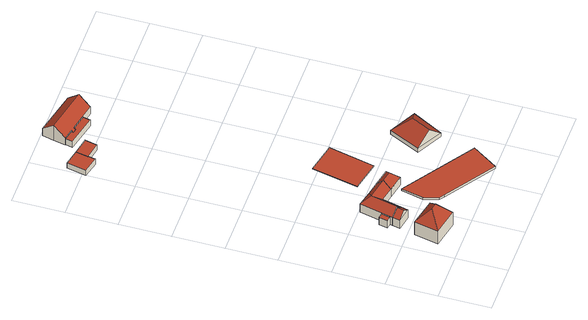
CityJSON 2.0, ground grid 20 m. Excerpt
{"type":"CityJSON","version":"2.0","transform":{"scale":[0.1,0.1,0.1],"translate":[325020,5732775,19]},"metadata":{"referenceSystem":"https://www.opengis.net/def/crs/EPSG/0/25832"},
"CityObjects":{
"building1":{"type":"Building","attributes":{"Geometrietyp2DReferenz":"3000","Gemeindeschluessel":"05154044","function":"31001_1010","roofType":"3200","measuredHeight":11.74,"storeysAboveGround":2},"address":[{"country":"Germany","locality":"Rees","thoroughfareNumber":"19a","thoroughfareName":"Alte Bislicher Straße"}],"geometry":[{"type":"Solid","lod":"2","boundaries":[[[[0,1,2,3]],[[4,5,1,0]],[[6,7,5,4]],[[3,2,7,6]],[[0,8,4]],[[6,9,3]],[[3,9,8,0]],[[4,8,9,6]],[[1,5,7,2]]]],"semantics":{"surfaces":[{"type":"WallSurface"},{"type":"RoofSurface"},{"type":"GroundSurface"}],"values":[[0,0,0,0,1,1,1,1,2]]}}]},
"building2":{"type":"Building","attributes":{"Geometrietyp2DReferenz":"3000","Gemeindeschluessel":"05154044","function":"31001_1010","roofType":"1000","measuredHeight":3.56,"storeysAboveGround":1},"address":[{"country":"Germany","locality":"Rees","thoroughfareNumber":"19","thoroughfareName":"Alte Bislicher Straße"}],"geometry":[{"type":"Solid","lod":"2","boundaries":[[[[10,11,12,13]],[[14,15,11,10]],[[16,17,15,14]],[[13,12,17,16]],[[14,10,13,16]],[[11,15,17,12]]]],"semantics":{"surfaces":[{"type":"WallSurface"},{"type":"RoofSurface"},{"type":"GroundSurface"}],"values":[[0,0,0,0,1,2]]}}]},
"building3":{"type":"Building","attributes":{"Geometrietyp2DReferenz":"3000","Gemeindeschluessel":"05154044","function":"31001_2463","roofType":"3100","measuredHeight":6.35,"storeysAboveGround":1},"address":[{"country":"Germany","locality":"Rees","thoroughfareNumber":"19","thoroughfareName":"Alte Bislicher Straße"}],"geometry":[{"type":"Solid","lod":"2","boundaries":[[[[18,19,20,21]],[[22,23,19,18]],[[24,25,23,22]],[[21,20,25,24]],[[18,26,22]],[[24,27,21]],[[21,27,26,18]],[[22,26,27,24]],[[19,23,25,20]]]],"semantics":{"surfaces":[{"type":"WallSurface"},{"type":"RoofSurface"},{"type":"GroundSurface"}],"values":[[0,0,0,0,0,0,1,1,2]]}}]},
"building4":{"type":"Building","attributes":{"Gemeindeschluessel":"05154044","Geometrietyp2DReferenz":"3000","function":"31001_1010"},"address":[{"country":"Germany","locality":"Rees","thoroughfareNumber":"19","thoroughfareName":"Alte Bislicher Straße"}],"children":["building4-1","building4-2"]},
"building4-1":{"type":"BuildingPart","attributes":{"roofType":"5000","measuredHeight":6.89,"storeysAboveGround":1},"parents":["building4"],"geometry":[{"type":"Solid","lod":"2","boundaries":[[[[24,25,28,29]],[[30,17,25,24]],[[31,15,17,30]],[[32,33,15,31]],[[34,35,33,32]],[[21,20,36,37]],[[29,28,20,21]],[[29,21,37,34,38]],[[34,32,38]],[[32,31,30,24,29,38]],[[25,17,15,33,35,36,20,28]],[[37,36,35,34]]]],"semantics":{"surfaces":[{"type":"WallSurface"},{"type":"RoofSurface"},{"type":"GroundSurface"},{"type":"ClosureSurface"}],"values":[[0,0,0,0,0,0,0,1,1,1,2,3]]}}]},
"building4-2":{"type":"BuildingPart","attributes":{"roofType":"5000","measuredHeight":6.89,"storeysAboveGround":1},"parents":["building4"],"geometry":[{"type":"Solid","lod":"2","boundaries":[[[[39,40,35,34]],[[41,42,40,39]],[[43,44,42,41]],[[37,36,44,43]],[[39,34,38,41]],[[34,37,38]],[[43,41,38,37]],[[35,40,42,44,36]],[[34,35,36,37]]]],"semantics":{"surfaces":[{"type":"WallSurface"},{"type":"RoofSurface"},{"type":"GroundSurface"},{"type":"ClosureSurface"}],"values":[[0,0,0,0,1,1,1,2,3]]}}]},
"building5":{"type":"Building","attributes":{"Geometrietyp2DReferenz":"3000","Gemeindeschluessel":"05154044","function":"31001_2463","roofType":"5000","measuredHeight":6.92,"storeysAboveGround":1},"address":[{"country":"Germany","locality":"Rees","thoroughfareNumber":"19","thoroughfareName":"Alte Bislicher Straße"}],"geometry":[{"type":"Solid","lod":"2","boundaries":[[[[45,46,40,39]],[[47,48,46,45]],[[43,44,48,47]],[[39,40,44,43]],[[45,49,47]],[[43,41,39]],[[39,41,49,45]],[[47,49,41,43]],[[46,48,44,40]]]],"semantics":{"surfaces":[{"type":"WallSurface"},{"type":"RoofSurface"},{"type":"GroundSurface"}],"values":[[0,0,0,0,1,0,1,1,2]]}}]},
"building6":{"type":"Building","attributes":{"Geometrietyp2DReferenz":"3000","Gemeindeschluessel":"05154044","function":"31001_2741","roofType":"9999","measuredHeight":0.881,"storeysAboveGround":1},"address":[{"country":"Germany","locality":"Rees","thoroughfareNumber":"19","thoroughfareName":"Alte Bislicher Straße"}],"geometry":[{"type":"Solid","lod":"2","boundaries":[[[[50,51,52,53,54,55]],[[53,56,57,54]],[[52,58,56,53]],[[51,59,58,52]],[[50,60,59,51]],[[55,61,60,50]],[[54,57,61,55]],[[56,58,59,60,61,57]]]],"semantics":{"surfaces":[{"type":"RoofSurface"},{"type":"WallSurface"},{"type":"GroundSurface"}],"values":[[0,1,1,1,1,1,1,2]]}}]},
"building7":{"type":"Building","attributes":{"Geometrietyp2DReferenz":"3000","Gemeindeschluessel":"05154044","function":"31001_2463","roofType":"1000","measuredHeight":2.63,"storeysAboveGround":1},"address":[{"country":"Germany","locality":"Rees","thoroughfareNumber":"21","thoroughfareName":"Op de Geest"}],"geometry":[{"type":"Solid","lod":"2","boundaries":[[[[62,63,64,65]],[[66,67,63,62]],[[68,69,67,66]],[[70,71,69,68]],[[72,73,71,70]],[[65,64,73,72]],[[70,68,66,62,65,72]],[[63,67,69,71,73,64]]]],"semantics":{"surfaces":[{"type":"WallSurface"},{"type":"RoofSurface"},{"type":"GroundSurface"}],"values":[[0,0,0,0,0,0,1,2]]}}]},
"building8":{"type":"Building","attributes":{"Geometrietyp2DReferenz":"3000","Gemeindeschluessel":"05154044","function":"31001_2741","roofType":"9999","measuredHeight":0.296,"storeysAboveGround":1},"address":[{"country":"Germany","locality":"Rees","thoroughfareNumber":"19","thoroughfareName":"Alte Bislicher Straße"}],"geometry":[{"type":"Solid","lod":"2","boundaries":[[[[74,75,76,77]],[[75,78,79,76]],[[74,80,78,75]],[[77,81,80,74]],[[76,79,81,77]],[[78,80,81,79]]]],"semantics":{"surfaces":[{"type":"RoofSurface"},{"type":"WallSurface"},{"type":"GroundSurface"}],"values":[[0,1,1,1,1,2]]}}]},
"building9":{"type":"Building","attributes":{"Geometrietyp2DReferenz":"3000","Gemeindeschluessel":"05154044","function":"31001_2723","roofType":"1000","measuredHeight":2.63,"storeysAboveGround":1},"address":[{"country":"Germany","locality":"Rees","thoroughfareNumber":"21","thoroughfareName":"Op de Geest"}],"geometry":[{"type":"Solid","lod":"2","boundaries":[[[[68,69,71,70]],[[82,83,69,68]],[[84,85,83,82]],[[72,73,85,84]],[[70,71,73,72]],[[84,82,68,70,72]],[[69,83,85,73,71]]]],"semantics":{"surfaces":[{"type":"WallSurface"},{"type":"RoofSurface"},{"type":"GroundSurface"}],"values":[[0,0,0,0,0,1,2]]}}]},
"building10":{"type":"Building","attributes":{"Geometrietyp2DReferenz":"3000","Gemeindeschluessel":"05154044","function":"51009_1610","roofType":"1000","measuredHeight":3.07},"geometry":[{"type":"Solid","lod":"2","boundaries":[[[[86,87,88,89]],[[90,91,87,86]],[[92,93,91,90]],[[94,95,93,92]],[[96,97,95,94]],[[98,99,97,96]],[[100,101,99,98]],[[89,88,101,100]],[[98,96,94,92,90,86,89,100]],[[87,91,93,95,97,99,101,88]]]],"semantics":{"surfaces":[{"type":"WallSurface"},{"type":"RoofSurface"},{"type":"GroundSurface"}],"values":[[0,0,0,0,0,0,0,0,1,2]]}}]},
"building11":{"type":"Building","attributes":{"name":"Berghuserskate","Geometrietyp2DReferenz":"3000","Gemeindeschluessel":"05154044","function":"31001_1010","roofType":"5000","measuredHeight":7.35,"storeysAboveGround":1},"address":[{"country":"Germany","locality":"Rees","thoroughfareNumber":"2","thoroughfareName":"Overkampstraße"}],"geometry":[{"type":"Solid","lod":"2","boundaries":[[[[102,103,104,105]],[[106,107,103,102]],[[108,109,107,106]],[[105,104,109,108]],[[102,110,106]],[[108,111,105]],[[105,111,110,102]],[[106,110,111,108]],[[103,107,109,104]]]],"semantics":{"surfaces":[{"type":"WallSurface"},{"type":"RoofSurface"},{"type":"GroundSurface"}],"values":[[0,0,0,0,1,0,1,1,2]]}}]},
"building12":{"type":"Building","attributes":{"Geometrietyp2DReferenz":"3000","Gemeindeschluessel":"05154044","function":"31001_1010","roofType":"3100","measuredHeight":7.59,"storeysAboveGround":1},"address":[{"country":"Germany","locality":"Rees","thoroughfareNumber":"21","thoroughfareName":"Op de Geest"}],"geometry":[{"type":"Solid","lod":"2","boundaries":[[[[112,113,114,115]],[[116,117,113,112]],[[118,119,117,116]],[[120,121,119,118]],[[122,123,121,120]],[[124,125,123,122]],[[126,127,125,124]],[[128,129,127,126]],[[130,131,129,128]],[[115,114,131,130]],[[115,130,128,126,124,122,120,112]],[[118,116,112,120]],[[113,117,119,121,123,125,127,129,131,114]]]],"semantics":{"surfaces":[{"type":"WallSurface"},{"type":"RoofSurface"},{"type":"GroundSurface"}],"values":[[0,0,0,0,0,0,0,0,0,0,1,1,2]]}}]}
},
"vertices":[
[176,152,72],[176,152,8],[68,176,8],[68,176,72],[156,59,72],[156,59,8],[48,82,72],[48,82,8],[126,114,126],[98,120,126],
[78,312,45],[78,312,9],[70,278,9],[70,278,45],[98,308,45],[98,308,9],[90,274,45],[90,274,9],
[140,222,49],[140,222,9],[147,251,9],[147,251,49],[81,235,49],[81,235,9],[88,264,49],[88,264,9],[111,228,73],[117,257,73],
[117,257,9],[117,257,78],[90,274,49],[98,308,49],[117,396,49],[117,396,9],[178,382,49],[178,382,9],[164,325,9],[164,325,49],[141,360,78],
[234,370,49],[234,370,9],[228,342,78],[228,342,9],[222,313,49],[222,313,9],
[302,356,49],[302,356,9],[290,299,49],[290,299,9],[271,333,78],
[265,144,16],[283,131,16],[475,1,16],[542,100,16],[267,287,16],[248,201,16],[542,100,7],[267,287,7],[475,1,7],[283,131,7],[265,144,7],[248,201,7],
[1,1386,30],[1,1386,4],[66,1372,4],[66,1372,30],[17,1462,30],[17,1462,4],[80,1449,30],[80,1449,4],[70,1401,30],[70,1401,4],[72,1400,30],[72,1400,4],
[393,597,10],[275,623,10],[236,443,10],[353,417,10],[275,623,7],[236,443,7],[393,597,7],[353,417,7],
[146,1435,30],[146,1435,4],[136,1387,30],[136,1387,4],
[244,1447,35],[244,1447,5],[250,1476,5],[250,1476,35],[121,1474,35],[121,1474,5],[127,1503,35],[127,1503,5],[168,1494,35],[168,1494,5],[166,1486,35],[166,1486,5],[183,1482,35],[183,1482,5],[185,1490,35],[185,1490,5],
[526,411,27],[526,411,8],[467,289,8],[467,289,27],[632,355,27],[632,355,8],[568,235,27],[568,235,8],[554,335,82],[518,262,82],
[137,1549,80],[137,1549,4],[127,1503,4],[127,1503,40],[147,1595,40],[147,1595,4],[322,1556,40],[322,1556,4],[312,1510,80],[312,1510,4],[302,1465,40],[302,1465,4],[185,1490,40],[185,1490,4],[183,1482,33],[183,1482,4],[166,1486,33],[166,1486,4],[168,1494,40],[168,1494,4]
]}
